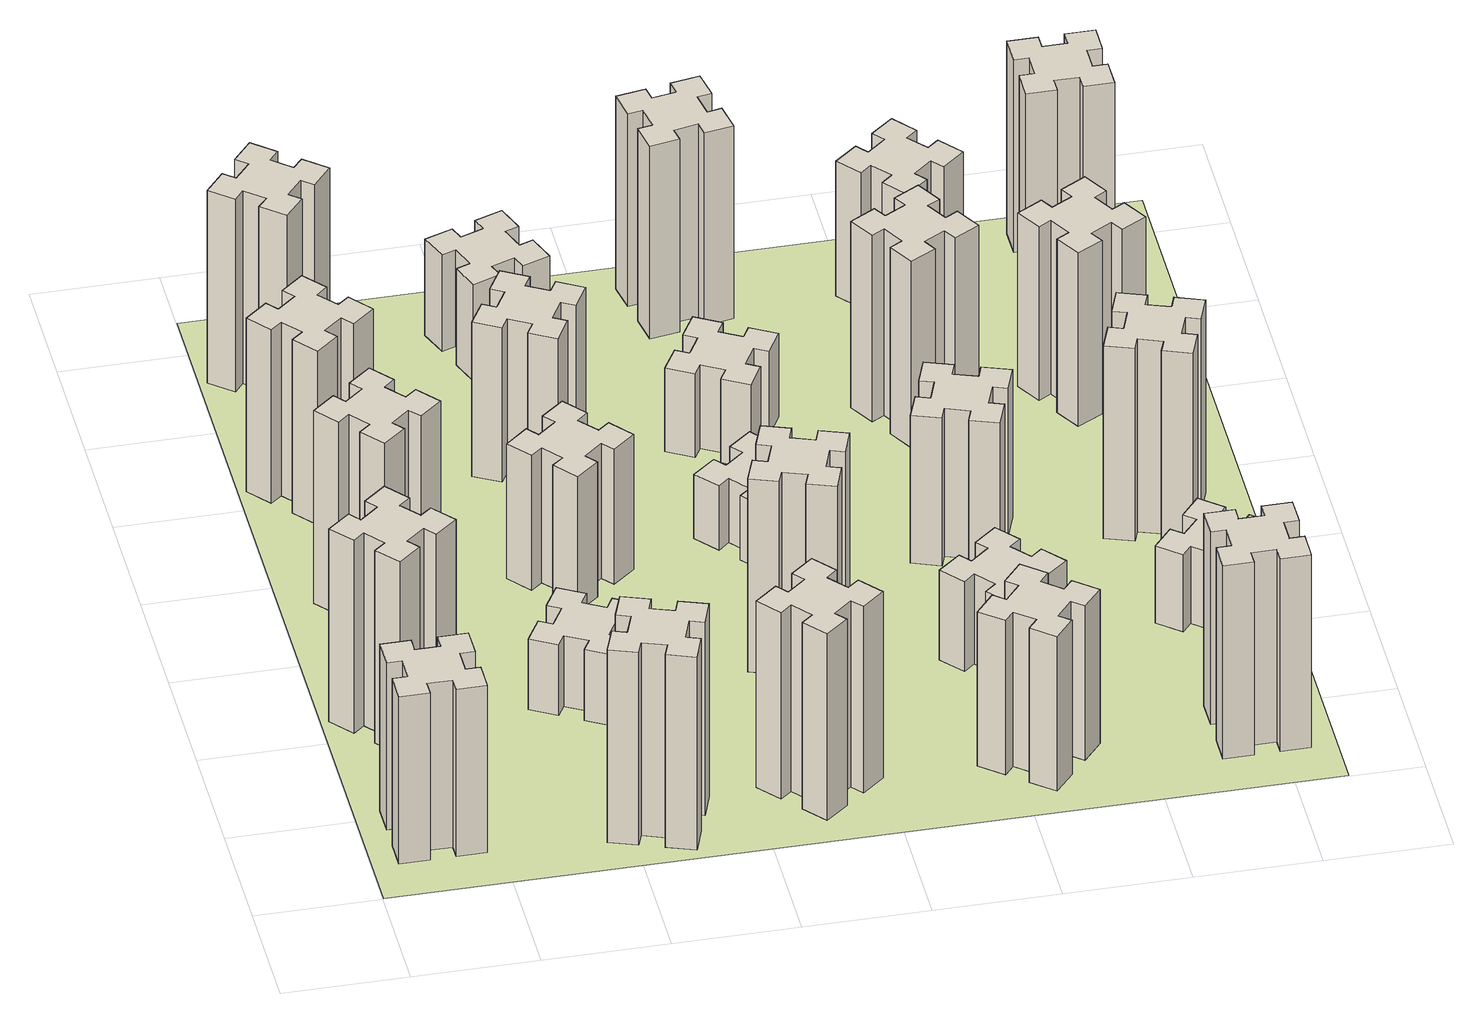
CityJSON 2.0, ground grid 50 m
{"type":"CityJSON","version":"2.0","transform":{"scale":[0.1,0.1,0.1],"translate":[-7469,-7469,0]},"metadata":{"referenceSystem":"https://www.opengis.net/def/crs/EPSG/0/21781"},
"CityObjects":{
"building1":{"type":"Building","attributes":{"class":"1000","function":"1000","usage":"1000","yearOfConstruction":2016,"roofType":"1000","measuredHeight":78,"storeysAboveGround":30,"storeysBelowGround":0},"geometry":[{"type":"Solid","lod":"1","boundaries":[[[[0,1,2,3,4,5,6,7,8,9,10,11,12,13,14,15,16,17,18,19]],[[17,16,20,21]],[[16,15,22,20]],[[15,14,23,22]],[[14,13,24,23]],[[13,12,25,24]],[[12,11,26,25]],[[11,10,27,26]],[[10,9,28,27]],[[9,8,29,28]],[[8,7,30,29]],[[7,6,31,30]],[[6,5,32,31]],[[5,4,33,32]],[[4,3,34,33]],[[3,2,35,34]],[[2,1,36,35]],[[1,0,37,36]],[[0,19,38,37]],[[19,18,39,38]],[[18,17,21,39]],[[24,25,26,27,28,29,30,31,32,33,34,35,36,37,38,39,21,20,22,23]]]]}]},
"building2":{"type":"Building","attributes":{"class":"1000","function":"1000","usage":"1000","yearOfConstruction":2016,"roofType":"1000","measuredHeight":90,"storeysAboveGround":30,"storeysBelowGround":0},"geometry":[{"type":"Solid","lod":"1","boundaries":[[[[40,41,42,43,44,45,46,47,48,49,50,51,52,53,54,55,56,57,58,59]],[[57,56,60,61]],[[56,55,62,60]],[[55,54,63,62]],[[54,53,64,63]],[[53,52,65,64]],[[52,51,66,65]],[[51,50,67,66]],[[50,49,68,67]],[[49,48,69,68]],[[48,47,70,69]],[[47,46,71,70]],[[46,45,72,71]],[[45,44,73,72]],[[44,43,74,73]],[[43,42,75,74]],[[42,41,76,75]],[[41,40,77,76]],[[40,59,78,77]],[[59,58,79,78]],[[58,57,61,79]],[[64,65,66,67,68,69,70,71,72,73,74,75,76,77,78,79,61,60,62,63]]]]}]},
"building3":{"type":"Building","attributes":{"class":"1000","function":"1000","usage":"1000","yearOfConstruction":2016,"roofType":"1000","measuredHeight":90,"storeysAboveGround":30,"storeysBelowGround":0},"geometry":[{"type":"Solid","lod":"1","boundaries":[[[[80,81,82,83,84,85,86,87,88,89,90,91,92,93,94,95,96,97,98,99]],[[97,96,100,101]],[[96,95,102,100]],[[95,94,103,102]],[[94,93,104,103]],[[93,92,105,104]],[[92,91,106,105]],[[91,90,107,106]],[[90,89,108,107]],[[89,88,109,108]],[[88,87,110,109]],[[87,86,111,110]],[[86,85,112,111]],[[85,84,113,112]],[[84,83,114,113]],[[83,82,115,114]],[[82,81,116,115]],[[81,80,117,116]],[[80,99,118,117]],[[99,98,119,118]],[[98,97,101,119]],[[104,105,106,107,108,109,110,111,112,113,114,115,116,117,118,119,101,100,102,103]]]]}]},
"building4":{"type":"Building","attributes":{"class":"1000","function":"1000","usage":"1000","yearOfConstruction":2016,"roofType":"1000","measuredHeight":81,"storeysAboveGround":30,"storeysBelowGround":0},"geometry":[{"type":"Solid","lod":"1","boundaries":[[[[120,121,122,123,124,125,126,127,128,129,130,131,132,133,134,135,136,137,138,139]],[[137,136,140,141]],[[136,135,142,140]],[[135,134,143,142]],[[134,133,144,143]],[[133,132,145,144]],[[132,131,146,145]],[[131,130,147,146]],[[130,129,148,147]],[[129,128,149,148]],[[128,127,150,149]],[[127,126,151,150]],[[126,125,152,151]],[[125,124,153,152]],[[124,123,154,153]],[[123,122,155,154]],[[122,121,156,155]],[[121,120,157,156]],[[120,139,158,157]],[[139,138,159,158]],[[138,137,141,159]],[[144,145,146,147,148,149,150,151,152,153,154,155,156,157,158,159,141,140,142,143]]]]}]},
"building5":{"type":"Building","attributes":{"class":"1000","function":"1000","usage":"1000","yearOfConstruction":2016,"roofType":"1000","measuredHeight":90,"storeysAboveGround":30,"storeysBelowGround":0},"geometry":[{"type":"Solid","lod":"1","boundaries":[[[[160,161,162,163,164,165,166,167,168,169,170,171,172,173,174,175,176,177,178,179]],[[177,176,180,181]],[[176,175,182,180]],[[175,174,183,182]],[[174,173,184,183]],[[173,172,185,184]],[[172,171,186,185]],[[171,170,187,186]],[[170,169,188,187]],[[169,168,189,188]],[[168,167,190,189]],[[167,166,191,190]],[[166,165,192,191]],[[165,164,193,192]],[[164,163,194,193]],[[163,162,195,194]],[[162,161,196,195]],[[161,160,197,196]],[[160,179,198,197]],[[179,178,199,198]],[[178,177,181,199]],[[184,185,186,187,188,189,190,191,192,193,194,195,196,197,198,199,181,180,182,183]]]]}]},
"building6":{"type":"Building","attributes":{"class":"1000","function":"1000","usage":"1000","yearOfConstruction":2016,"roofType":"1000","measuredHeight":90,"storeysAboveGround":30,"storeysBelowGround":0},"geometry":[{"type":"Solid","lod":"1","boundaries":[[[[200,201,202,203,204,205,206,207,208,209,210,211,212,213,214,215,216,217,218,219]],[[217,216,220,221]],[[216,215,222,220]],[[215,214,223,222]],[[214,213,224,223]],[[213,212,225,224]],[[212,211,226,225]],[[211,210,227,226]],[[210,209,228,227]],[[209,208,229,228]],[[208,207,230,229]],[[207,206,231,230]],[[206,205,232,231]],[[205,204,233,232]],[[204,203,234,233]],[[203,202,235,234]],[[202,201,236,235]],[[201,200,237,236]],[[200,219,238,237]],[[219,218,239,238]],[[218,217,221,239]],[[224,225,226,227,228,229,230,231,232,233,234,235,236,237,238,239,221,220,222,223]]]]}]},
"building7":{"type":"Building","attributes":{"class":"1000","function":"1000","usage":"1000","yearOfConstruction":2016,"roofType":"1000","measuredHeight":33,"storeysAboveGround":30,"storeysBelowGround":0},"geometry":[{"type":"Solid","lod":"1","boundaries":[[[[240,241,242,243,244,245,246,247,248,249,250,251,252,253,254,255,256,257,258,259]],[[257,256,260,261]],[[256,255,262,260]],[[255,254,263,262]],[[254,253,264,263]],[[253,252,265,264]],[[252,251,266,265]],[[251,250,267,266]],[[250,249,268,267]],[[249,248,269,268]],[[248,247,270,269]],[[247,246,271,270]],[[246,245,272,271]],[[245,244,273,272]],[[244,243,274,273]],[[243,242,275,274]],[[242,241,276,275]],[[241,240,277,276]],[[240,259,278,277]],[[259,258,279,278]],[[258,257,261,279]],[[264,265,266,267,268,269,270,271,272,273,274,275,276,277,278,279,261,260,262,263]]]]}]},
"building8":{"type":"Building","attributes":{"class":"1000","function":"1000","usage":"1000","yearOfConstruction":2016,"roofType":"1000","measuredHeight":63,"storeysAboveGround":30,"storeysBelowGround":0},"geometry":[{"type":"Solid","lod":"1","boundaries":[[[[280,281,282,283,284,285,286,287,288,289,290,291,292,293,294,295,296,297,298,299]],[[297,296,300,301]],[[296,295,302,300]],[[295,294,303,302]],[[294,293,304,303]],[[293,292,305,304]],[[292,291,306,305]],[[291,290,307,306]],[[290,289,308,307]],[[289,288,309,308]],[[288,287,310,309]],[[287,286,311,310]],[[286,285,312,311]],[[285,284,313,312]],[[284,283,314,313]],[[283,282,315,314]],[[282,281,316,315]],[[281,280,317,316]],[[280,299,318,317]],[[299,298,319,318]],[[298,297,301,319]],[[304,305,306,307,308,309,310,311,312,313,314,315,316,317,318,319,301,300,302,303]]]]}]},
"building9":{"type":"Building","attributes":{"class":"1000","function":"1000","usage":"1000","yearOfConstruction":2016,"roofType":"1000","measuredHeight":87,"storeysAboveGround":30,"storeysBelowGround":0},"geometry":[{"type":"Solid","lod":"1","boundaries":[[[[320,321,322,323,324,325,326,327,328,329,330,331,332,333,334,335,336,337,338,339]],[[337,336,340,341]],[[336,335,342,340]],[[335,334,343,342]],[[334,333,344,343]],[[333,332,345,344]],[[332,331,346,345]],[[331,330,347,346]],[[330,329,348,347]],[[329,328,349,348]],[[328,327,350,349]],[[327,326,351,350]],[[326,325,352,351]],[[325,324,353,352]],[[324,323,354,353]],[[323,322,355,354]],[[322,321,356,355]],[[321,320,357,356]],[[320,339,358,357]],[[339,338,359,358]],[[338,337,341,359]],[[344,345,346,347,348,349,350,351,352,353,354,355,356,357,358,359,341,340,342,343]]]]}]},
"building10":{"type":"Building","attributes":{"class":"1000","function":"1000","usage":"1000","yearOfConstruction":2016,"roofType":"1000","measuredHeight":72,"storeysAboveGround":30,"storeysBelowGround":0},"geometry":[{"type":"Solid","lod":"1","boundaries":[[[[360,361,362,363,364,365,366,367,368,369,370,371,372,373,374,375,376,377,378,379]],[[377,376,380,381]],[[376,375,382,380]],[[375,374,383,382]],[[374,373,384,383]],[[373,372,385,384]],[[372,371,386,385]],[[371,370,387,386]],[[370,369,388,387]],[[369,368,389,388]],[[368,367,390,389]],[[367,366,391,390]],[[366,365,392,391]],[[365,364,393,392]],[[364,363,394,393]],[[363,362,395,394]],[[362,361,396,395]],[[361,360,397,396]],[[360,379,398,397]],[[379,378,399,398]],[[378,377,381,399]],[[384,385,386,387,388,389,390,391,392,393,394,395,396,397,398,399,381,380,382,383]]]]}]},
"building11":{"type":"Building","attributes":{"class":"1000","function":"1000","usage":"1000","yearOfConstruction":2016,"roofType":"1000","measuredHeight":45,"storeysAboveGround":30,"storeysBelowGround":0},"geometry":[{"type":"Solid","lod":"1","boundaries":[[[[400,401,402,403,404,405,406,407,408,409,410,411,412,413,414,415,416,417,418,419]],[[417,416,420,421]],[[416,415,422,420]],[[415,414,423,422]],[[414,413,424,423]],[[413,412,425,424]],[[412,411,426,425]],[[411,410,427,426]],[[410,409,428,427]],[[409,408,429,428]],[[408,407,430,429]],[[407,406,431,430]],[[406,405,432,431]],[[405,404,433,432]],[[404,403,434,433]],[[403,402,435,434]],[[402,401,436,435]],[[401,400,437,436]],[[400,419,438,437]],[[419,418,439,438]],[[418,417,421,439]],[[424,425,426,427,428,429,430,431,432,433,434,435,436,437,438,439,421,420,422,423]]]]}]},
"building12":{"type":"Building","attributes":{"class":"1000","function":"1000","usage":"1000","yearOfConstruction":2016,"roofType":"1000","measuredHeight":90,"storeysAboveGround":30,"storeysBelowGround":0},"geometry":[{"type":"Solid","lod":"1","boundaries":[[[[440,441,442,443,444,445,446,447,448,449,450,451,452,453,454,455,456,457,458,459]],[[457,456,460,461]],[[456,455,462,460]],[[455,454,463,462]],[[454,453,464,463]],[[453,452,465,464]],[[452,451,466,465]],[[451,450,467,466]],[[450,449,468,467]],[[449,448,469,468]],[[448,447,470,469]],[[447,446,471,470]],[[446,445,472,471]],[[445,444,473,472]],[[444,443,474,473]],[[443,442,475,474]],[[442,441,476,475]],[[441,440,477,476]],[[440,459,478,477]],[[459,458,479,478]],[[458,457,461,479]],[[464,465,466,467,468,469,470,471,472,473,474,475,476,477,478,479,461,460,462,463]]]]}]},
"building13":{"type":"Building","attributes":{"class":"1000","function":"1000","usage":"1000","yearOfConstruction":2016,"roofType":"1000","measuredHeight":30,"storeysAboveGround":30,"storeysBelowGround":0},"geometry":[{"type":"Solid","lod":"1","boundaries":[[[[480,481,482,483,484,485,486,487,488,489,490,491,492,493,494,495,496,497,498,499]],[[497,496,500,501]],[[496,495,502,500]],[[495,494,503,502]],[[494,493,504,503]],[[493,492,505,504]],[[492,491,506,505]],[[491,490,507,506]],[[490,489,508,507]],[[489,488,509,508]],[[488,487,510,509]],[[487,486,511,510]],[[486,485,512,511]],[[485,484,513,512]],[[484,483,514,513]],[[483,482,515,514]],[[482,481,516,515]],[[481,480,517,516]],[[480,499,518,517]],[[499,498,519,518]],[[498,497,501,519]],[[504,505,506,507,508,509,510,511,512,513,514,515,516,517,518,519,501,500,502,503]]]]}]},
"building14":{"type":"Building","attributes":{"class":"1000","function":"1000","usage":"1000","yearOfConstruction":2016,"roofType":"1000","measuredHeight":39,"storeysAboveGround":30,"storeysBelowGround":0},"geometry":[{"type":"Solid","lod":"1","boundaries":[[[[520,521,522,523,524,525,526,527,528,529,530,531,532,533,534,535,536,537,538,539]],[[537,536,540,541]],[[536,535,542,540]],[[535,534,543,542]],[[534,533,544,543]],[[533,532,545,544]],[[532,531,546,545]],[[531,530,547,546]],[[530,529,548,547]],[[529,528,549,548]],[[528,527,550,549]],[[527,526,551,550]],[[526,525,552,551]],[[525,524,553,552]],[[524,523,554,553]],[[523,522,555,554]],[[522,521,556,555]],[[521,520,557,556]],[[520,539,558,557]],[[539,538,559,558]],[[538,537,541,559]],[[544,545,546,547,548,549,550,551,552,553,554,555,556,557,558,559,541,540,542,543]]]]}]},
"building15":{"type":"Building","attributes":{"class":"1000","function":"1000","usage":"1000","yearOfConstruction":2016,"roofType":"1000","measuredHeight":72,"storeysAboveGround":30,"storeysBelowGround":0},"geometry":[{"type":"Solid","lod":"1","boundaries":[[[[560,561,562,563,564,565,566,567,568,569,570,571,572,573,574,575,576,577,578,579]],[[577,576,580,581]],[[576,575,582,580]],[[575,574,583,582]],[[574,573,584,583]],[[573,572,585,584]],[[572,571,586,585]],[[571,570,587,586]],[[570,569,588,587]],[[569,568,589,588]],[[568,567,590,589]],[[567,566,591,590]],[[566,565,592,591]],[[565,564,593,592]],[[564,563,594,593]],[[563,562,595,594]],[[562,561,596,595]],[[561,560,597,596]],[[560,579,598,597]],[[579,578,599,598]],[[578,577,581,599]],[[584,585,586,587,588,589,590,591,592,593,594,595,596,597,598,599,581,580,582,583]]]]}]},
"building16":{"type":"Building","attributes":{"class":"1000","function":"1000","usage":"1000","yearOfConstruction":2016,"roofType":"1000","measuredHeight":90,"storeysAboveGround":30,"storeysBelowGround":0},"geometry":[{"type":"Solid","lod":"1","boundaries":[[[[600,601,602,603,604,605,606,607,608,609,610,611,612,613,614,615,616,617,618,619]],[[617,616,620,621]],[[616,615,622,620]],[[615,614,623,622]],[[614,613,624,623]],[[613,612,625,624]],[[612,611,626,625]],[[611,610,627,626]],[[610,609,628,627]],[[609,608,629,628]],[[608,607,630,629]],[[607,606,631,630]],[[606,605,632,631]],[[605,604,633,632]],[[604,603,634,633]],[[603,602,635,634]],[[602,601,636,635]],[[601,600,637,636]],[[600,619,638,637]],[[619,618,639,638]],[[618,617,621,639]],[[624,625,626,627,628,629,630,631,632,633,634,635,636,637,638,639,621,620,622,623]]]]}]},
"building17":{"type":"Building","attributes":{"class":"1000","function":"1000","usage":"1000","yearOfConstruction":2016,"roofType":"1000","measuredHeight":42,"storeysAboveGround":30,"storeysBelowGround":0},"geometry":[{"type":"Solid","lod":"1","boundaries":[[[[640,641,642,643,644,645,646,647,648,649,650,651,652,653,654,655,656,657,658,659]],[[657,656,660,661]],[[656,655,662,660]],[[655,654,663,662]],[[654,653,664,663]],[[653,652,665,664]],[[652,651,666,665]],[[651,650,667,666]],[[650,649,668,667]],[[649,648,669,668]],[[648,647,670,669]],[[647,646,671,670]],[[646,645,672,671]],[[645,644,673,672]],[[644,643,674,673]],[[643,642,675,674]],[[642,641,676,675]],[[641,640,677,676]],[[640,659,678,677]],[[659,658,679,678]],[[658,657,661,679]],[[664,665,666,667,668,669,670,671,672,673,674,675,676,677,678,679,661,660,662,663]]]]}]},
"building18":{"type":"Building","attributes":{"class":"1000","function":"1000","usage":"1000","yearOfConstruction":2016,"roofType":"1000","measuredHeight":69,"storeysAboveGround":30,"storeysBelowGround":0},"geometry":[{"type":"Solid","lod":"1","boundaries":[[[[680,681,682,683,684,685,686,687,688,689,690,691,692,693,694,695,696,697,698,699]],[[697,696,700,701]],[[696,695,702,700]],[[695,694,703,702]],[[694,693,704,703]],[[693,692,705,704]],[[692,691,706,705]],[[691,690,707,706]],[[690,689,708,707]],[[689,688,709,708]],[[688,687,710,709]],[[687,686,711,710]],[[686,685,712,711]],[[685,684,713,712]],[[684,683,714,713]],[[683,682,715,714]],[[682,681,716,715]],[[681,680,717,716]],[[680,699,718,717]],[[699,698,719,718]],[[698,697,701,719]],[[704,705,706,707,708,709,710,711,712,713,714,715,716,717,718,719,701,700,702,703]]]]}]},
"building19":{"type":"Building","attributes":{"class":"1000","function":"1000","usage":"1000","yearOfConstruction":2016,"roofType":"1000","measuredHeight":87,"storeysAboveGround":30,"storeysBelowGround":0},"geometry":[{"type":"Solid","lod":"1","boundaries":[[[[720,721,722,723,724,725,726,727,728,729,730,731,732,733,734,735,736,737,738,739]],[[737,736,740,741]],[[736,735,742,740]],[[735,734,743,742]],[[734,733,744,743]],[[733,732,745,744]],[[732,731,746,745]],[[731,730,747,746]],[[730,729,748,747]],[[729,728,749,748]],[[728,727,750,749]],[[727,726,751,750]],[[726,725,752,751]],[[725,724,753,752]],[[724,723,754,753]],[[723,722,755,754]],[[722,721,756,755]],[[721,720,757,756]],[[720,739,758,757]],[[739,738,759,758]],[[738,737,741,759]],[[744,745,746,747,748,749,750,751,752,753,754,755,756,757,758,759,741,740,742,743]]]]}]},
"building20":{"type":"Building","attributes":{"class":"1000","function":"1000","usage":"1000","yearOfConstruction":2016,"roofType":"1000","measuredHeight":90,"storeysAboveGround":30,"storeysBelowGround":0},"geometry":[{"type":"Solid","lod":"1","boundaries":[[[[760,761,762,763,764,765,766,767,768,769,770,771,772,773,774,775,776,777,778,779]],[[777,776,780,781]],[[776,775,782,780]],[[775,774,783,782]],[[774,773,784,783]],[[773,772,785,784]],[[772,771,786,785]],[[771,770,787,786]],[[770,769,788,787]],[[769,768,789,788]],[[768,767,790,789]],[[767,766,791,790]],[[766,765,792,791]],[[765,764,793,792]],[[764,763,794,793]],[[763,762,795,794]],[[762,761,796,795]],[[761,760,797,796]],[[760,779,798,797]],[[779,778,799,798]],[[778,777,781,799]],[[784,785,786,787,788,789,790,791,792,793,794,795,796,797,798,799,781,780,782,783]]]]}]},
"building21":{"type":"Building","attributes":{"class":"1000","function":"1000","usage":"1000","yearOfConstruction":2016,"roofType":"1000","measuredHeight":63,"storeysAboveGround":30,"storeysBelowGround":0},"geometry":[{"type":"Solid","lod":"1","boundaries":[[[[800,801,802,803,804,805,806,807,808,809,810,811,812,813,814,815,816,817,818,819]],[[817,816,820,821]],[[816,815,822,820]],[[815,814,823,822]],[[814,813,824,823]],[[813,812,825,824]],[[812,811,826,825]],[[811,810,827,826]],[[810,809,828,827]],[[809,808,829,828]],[[808,807,830,829]],[[807,806,831,830]],[[806,805,832,831]],[[805,804,833,832]],[[804,803,834,833]],[[803,802,835,834]],[[802,801,836,835]],[[801,800,837,836]],[[800,819,838,837]],[[819,818,839,838]],[[818,817,821,839]],[[824,825,826,827,828,829,830,831,832,833,834,835,836,837,838,839,821,820,822,823]]]]}]},
"building22":{"type":"Building","attributes":{"class":"1000","function":"1000","usage":"1000","yearOfConstruction":2016,"roofType":"1000","measuredHeight":36,"storeysAboveGround":30,"storeysBelowGround":0},"geometry":[{"type":"Solid","lod":"1","boundaries":[[[[840,841,842,843,844,845,846,847,848,849,850,851,852,853,854,855,856,857,858,859]],[[857,856,860,861]],[[856,855,862,860]],[[855,854,863,862]],[[854,853,864,863]],[[853,852,865,864]],[[852,851,866,865]],[[851,850,867,866]],[[850,849,868,867]],[[849,848,869,868]],[[848,847,870,869]],[[847,846,871,870]],[[846,845,872,871]],[[845,844,873,872]],[[844,843,874,873]],[[843,842,875,874]],[[842,841,876,875]],[[841,840,877,876]],[[840,859,878,877]],[[859,858,879,878]],[[858,857,861,879]],[[864,865,866,867,868,869,870,871,872,873,874,875,876,877,878,879,861,860,862,863]]]]}]},
"building23":{"type":"Building","attributes":{"class":"1000","function":"1000","usage":"1000","yearOfConstruction":2016,"roofType":"1000","measuredHeight":90,"storeysAboveGround":30,"storeysBelowGround":0},"geometry":[{"type":"Solid","lod":"1","boundaries":[[[[880,881,882,883,884,885,886,887,888,889,890,891,892,893,894,895,896,897,898,899]],[[897,896,900,901]],[[896,895,902,900]],[[895,894,903,902]],[[894,893,904,903]],[[893,892,905,904]],[[892,891,906,905]],[[891,890,907,906]],[[890,889,908,907]],[[889,888,909,908]],[[888,887,910,909]],[[887,886,911,910]],[[886,885,912,911]],[[885,884,913,912]],[[884,883,914,913]],[[883,882,915,914]],[[882,881,916,915]],[[881,880,917,916]],[[880,899,918,917]],[[899,898,919,918]],[[898,897,901,919]],[[904,905,906,907,908,909,910,911,912,913,914,915,916,917,918,919,901,900,902,903]]]]}]},
"building24":{"type":"Building","attributes":{"class":"1000","function":"1000","usage":"1000","yearOfConstruction":2016,"roofType":"1000","measuredHeight":81,"storeysAboveGround":30,"storeysBelowGround":0},"geometry":[{"type":"Solid","lod":"1","boundaries":[[[[920,921,922,923,924,925,926,927,928,929,930,931,932,933,934,935,936,937,938,939]],[[937,936,940,941]],[[936,935,942,940]],[[935,934,943,942]],[[934,933,944,943]],[[933,932,945,944]],[[932,931,946,945]],[[931,930,947,946]],[[930,929,948,947]],[[929,928,949,948]],[[928,927,950,949]],[[927,926,951,950]],[[926,925,952,951]],[[925,924,953,952]],[[924,923,954,953]],[[923,922,955,954]],[[922,921,956,955]],[[921,920,957,956]],[[920,939,958,957]],[[939,938,959,958]],[[938,937,941,959]],[[944,945,946,947,948,949,950,951,952,953,954,955,956,957,958,959,941,940,942,943]]]]}]},
"building25":{"type":"Building","attributes":{"class":"1000","function":"1000","usage":"1000","yearOfConstruction":2016,"roofType":"1000","measuredHeight":90,"storeysAboveGround":30,"storeysBelowGround":0},"geometry":[{"type":"Solid","lod":"1","boundaries":[[[[960,961,962,963,964,965,966,967,968,969,970,971,972,973,974,975,976,977,978,979]],[[977,976,980,981]],[[976,975,982,980]],[[975,974,983,982]],[[974,973,984,983]],[[973,972,985,984]],[[972,971,986,985]],[[971,970,987,986]],[[970,969,988,987]],[[969,968,989,988]],[[968,967,990,989]],[[967,966,991,990]],[[966,965,992,991]],[[965,964,993,992]],[[964,963,994,993]],[[963,962,995,994]],[[962,961,996,995]],[[961,960,997,996]],[[960,979,998,997]],[[979,978,999,998]],[[978,977,981,999]],[[984,985,986,987,988,989,990,991,992,993,994,995,996,997,998,999,981,980,982,983]]]]}]},
"landuse1":{"type":"LandUse","attributes":{"name":"plot1","function":"1010"},"geometry":[{"type":"MultiSurface","lod":"1","boundaries":[[[1000,1001,1002,1003]]]}]}
},
"vertices":[
[165,425,0],[165,325,0],[105,325,0],[105,205,0],[225,205,0],[225,265,0],[325,265,0],[325,205,0],[445,205,0],[445,325,0],[385,325,0],[385,425,0],[445,425,0],[445,545,0],[325,545,0],[325,485,0],[225,485,0],[225,545,0],[105,545,0],[105,425,0],[225,485,780],[225,545,780],[325,485,780],[325,545,780],[445,545,780],[445,425,780],[385,425,780],[385,325,780],[445,325,780],[445,205,780],[325,205,780],[325,265,780],[225,265,780],[225,205,780],[105,205,780],[105,325,780],[165,325,780],[165,425,780],[105,425,780],[105,545,780],
[392,1148,0],[327,1224,0],[373,1263,0],[296,1355,0],[204,1278,0],[243,1232,0],[166,1167,0],[128,1213,0],[36,1136,0],[113,1044,0],[159,1083,0],[223,1006,0],[177,968,0],[254,876,0],[346,953,0],[308,999,0],[384,1063,0],[423,1017,0],[515,1094,0],[438,1186,0],[384,1063,900],[423,1017,900],[308,999,900],[346,953,900],[254,876,900],[177,968,900],[223,1006,900],[159,1083,900],[113,1044,900],[36,1136,900],[128,1213,900],[166,1167,900],[243,1232,900],[204,1278,900],[296,1355,900],[373,1263,900],[327,1224,900],[392,1148,900],[438,1186,900],[515,1094,900],
[492,1888,0],[427,1964,0],[473,2003,0],[396,2095,0],[304,2018,0],[343,1972,0],[266,1907,0],[228,1953,0],[136,1876,0],[213,1784,0],[259,1823,0],[323,1746,0],[277,1708,0],[354,1616,0],[446,1693,0],[408,1739,0],[484,1803,0],[523,1757,0],[615,1834,0],[538,1926,0],[484,1803,900],[523,1757,900],[408,1739,900],[446,1693,900],[354,1616,900],[277,1708,900],[323,1746,900],[259,1823,900],[213,1784,900],[136,1876,900],[228,1953,900],[266,1907,900],[343,1972,900],[304,2018,900],[396,2095,900],[473,2003,900],[427,1964,900],[492,1888,900],[538,1926,900],[615,1834,900],
[243,2712,0],[166,2647,0],[128,2693,0],[36,2616,0],[113,2524,0],[159,2563,0],[223,2486,0],[177,2448,0],[254,2356,0],[346,2433,0],[308,2479,0],[384,2543,0],[423,2497,0],[515,2574,0],[438,2666,0],[392,2628,0],[327,2704,0],[373,2743,0],[296,2835,0],[204,2758,0],[327,2704,810],[373,2743,810],[392,2628,810],[438,2666,810],[515,2574,810],[423,2497,810],[384,2543,810],[308,2479,810],[346,2433,810],[254,2356,810],[177,2448,810],[223,2486,810],[159,2563,810],[113,2524,810],[36,2616,810],[128,2693,810],[166,2647,810],[243,2712,810],[204,2758,810],[296,2835,810],
[1029,360,0],[995,266,0],[939,287,0],[897,174,0],[1010,133,0],[1031,189,0],[1125,155,0],[1104,99,0],[1217,57,0],[1258,170,0],[1202,191,0],[1236,285,0],[1292,264,0],[1333,377,0],[1220,418,0],[1200,362,0],[1106,396,0],[1127,452,0],[1014,493,0],[973,380,0],[1106,396,900],[1127,452,900],[1200,362,900],[1220,418,900],[1333,377,900],[1292,264,900],[1236,285,900],[1202,191,900],[1258,170,900],[1217,57,900],[1104,99,900],[1125,155,900],[1031,189,900],[1010,133,900],[897,174,900],[939,287,900],[995,266,900],[1029,360,900],[973,380,900],[1014,493,900],
[384,3387,0],[308,3452,0],[346,3498,0],[254,3575,0],[177,3483,0],[223,3444,0],[159,3368,0],[113,3406,0],[36,3314,0],[128,3237,0],[166,3283,0],[243,3219,0],[204,3173,0],[296,3096,0],[373,3188,0],[327,3226,0],[392,3303,0],[438,3264,0],[515,3356,0],[423,3433,0],[392,3303,900],[438,3264,900],[327,3226,900],[373,3188,900],[296,3096,900],[204,3173,900],[243,3219,900],[166,3283,900],[128,3237,900],[36,3314,900],[113,3406,900],[159,3368,900],[223,3444,900],[177,3483,900],[254,3575,900],[346,3498,900],[308,3452,900],[384,3387,900],[423,3433,900],[515,3356,900],
[1086,1017,0],[1136,1104,0],[1188,1074,0],[1248,1178,0],[1144,1238,0],[1114,1186,0],[1027,1236,0],[1057,1288,0],[953,1348,0],[893,1244,0],[945,1214,0],[895,1127,0],[843,1157,0],[783,1053,0],[887,993,0],[917,1045,0],[1004,995,0],[974,943,0],[1078,883,0],[1138,987,0],[1004,995,330],[974,943,330],[917,1045,330],[887,993,330],[783,1053,330],[843,1157,330],[895,1127,330],[945,1214,330],[893,1244,330],[953,1348,330],[1057,1288,330],[1027,1236,330],[1114,1186,330],[1144,1238,330],[1248,1178,330],[1188,1074,330],[1136,1104,330],[1086,1017,330],[1138,987,330],[1078,883,330],
[1083,1972,0],[1006,1907,0],[968,1953,0],[876,1876,0],[953,1784,0],[999,1823,0],[1063,1746,0],[1017,1708,0],[1094,1616,0],[1186,1693,0],[1148,1739,0],[1224,1803,0],[1263,1757,0],[1355,1834,0],[1278,1926,0],[1232,1888,0],[1167,1964,0],[1213,2003,0],[1136,2095,0],[1044,2018,0],[1167,1964,630],[1213,2003,630],[1232,1888,630],[1278,1926,630],[1355,1834,630],[1263,1757,630],[1224,1803,630],[1148,1739,630],[1186,1693,630],[1094,1616,630],[1017,1708,630],[1063,1746,630],[999,1823,630],[953,1784,630],[876,1876,630],[968,1953,630],[1006,1907,630],[1083,1972,630],[1044,2018,630],[1136,2095,630],
[1639,343,0],[1703,266,0],[1657,228,0],[1734,136,0],[1826,213,0],[1788,259,0],[1864,323,0],[1903,277,0],[1995,354,0],[1918,446,0],[1872,408,0],[1807,484,0],[1853,523,0],[1776,615,0],[1684,538,0],[1723,492,0],[1646,427,0],[1608,473,0],[1516,396,0],[1593,304,0],[1646,427,870],[1608,473,870],[1723,492,870],[1684,538,870],[1776,615,870],[1853,523,870],[1807,484,870],[1872,408,870],[1918,446,870],[1995,354,870],[1903,277,870],[1864,323,870],[1788,259,870],[1826,213,870],[1734,136,870],[1657,228,870],[1703,266,870],[1639,343,870],[1593,304,870],[1516,396,870],
[1214,2666,0],[1127,2716,0],[1157,2768,0],[1053,2828,0],[993,2724,0],[1045,2694,0],[995,2607,0],[943,2637,0],[883,2533,0],[987,2473,0],[1017,2525,0],[1104,2475,0],[1074,2423,0],[1178,2363,0],[1238,2467,0],[1186,2497,0],[1236,2584,0],[1288,2554,0],[1348,2658,0],[1244,2718,0],[1236,2584,720],[1288,2554,720],[1186,2497,720],[1238,2467,720],[1178,2363,720],[1074,2423,720],[1104,2475,720],[1017,2525,720],[987,2473,720],[883,2533,720],[943,2637,720],[995,2607,720],[1045,2694,720],[993,2724,720],[1053,2828,720],[1157,2768,720],[1127,2716,720],[1214,2666,720],[1244,2718,720],[1348,2658,720],
[1125,3456,0],[1031,3422,0],[1010,3478,0],[897,3437,0],[939,3324,0],[995,3345,0],[1029,3251,0],[973,3230,0],[1014,3117,0],[1127,3159,0],[1106,3215,0],[1200,3249,0],[1220,3193,0],[1333,3234,0],[1292,3347,0],[1236,3326,0],[1202,3420,0],[1258,3440,0],[1217,3553,0],[1104,3512,0],[1202,3420,450],[1258,3440,450],[1236,3326,450],[1292,3347,450],[1333,3234,450],[1220,3193,450],[1200,3249,450],[1106,3215,450],[1127,3159,450],[1014,3117,450],[973,3230,450],[1029,3251,450],[995,3345,450],[939,3324,450],[897,3437,450],[1010,3478,450],[1031,3422,450],[1125,3456,450],[1104,3512,450],[1217,3553,450],
[1769,1300,0],[1735,1206,0],[1679,1227,0],[1637,1114,0],[1750,1073,0],[1771,1129,0],[1865,1095,0],[1844,1039,0],[1957,997,0],[1998,1110,0],[1942,1131,0],[1976,1225,0],[2032,1204,0],[2073,1317,0],[1960,1358,0],[1940,1302,0],[1846,1336,0],[1867,1392,0],[1754,1433,0],[1713,1320,0],[1846,1336,900],[1867,1392,900],[1940,1302,900],[1960,1358,900],[2073,1317,900],[2032,1204,900],[1976,1225,900],[1942,1131,900],[1998,1110,900],[1957,997,900],[1844,1039,900],[1865,1095,900],[1771,1129,900],[1750,1073,900],[1637,1114,900],[1679,1227,900],[1735,1206,900],[1769,1300,900],[1713,1320,900],[1754,1433,900],
[1972,1988,0],[1907,2064,0],[1953,2103,0],[1876,2195,0],[1784,2118,0],[1823,2072,0],[1746,2007,0],[1708,2053,0],[1616,1976,0],[1693,1884,0],[1739,1923,0],[1803,1846,0],[1757,1808,0],[1834,1716,0],[1926,1793,0],[1888,1839,0],[1964,1903,0],[2003,1857,0],[2095,1934,0],[2018,2026,0],[1964,1903,300],[2003,1857,300],[1888,1839,300],[1926,1793,300],[1834,1716,300],[1757,1808,300],[1803,1846,300],[1739,1923,300],[1693,1884,300],[1616,1976,300],[1708,2053,300],[1746,2007,300],[1823,2072,300],[1784,2118,300],[1876,2195,300],[1953,2103,300],[1907,2064,300],[1972,1988,300],[2018,2026,300],[2095,1934,300],
[1926,2497,0],[1976,2584,0],[2028,2554,0],[2088,2658,0],[1984,2718,0],[1954,2666,0],[1867,2716,0],[1897,2768,0],[1793,2828,0],[1733,2724,0],[1785,2694,0],[1735,2607,0],[1683,2637,0],[1623,2533,0],[1727,2473,0],[1757,2525,0],[1844,2475,0],[1814,2423,0],[1918,2363,0],[1978,2467,0],[1844,2475,390],[1814,2423,390],[1757,2525,390],[1727,2473,390],[1623,2533,390],[1683,2637,390],[1735,2607,390],[1785,2694,390],[1733,2724,390],[1793,2828,390],[1897,2768,390],[1867,2716,390],[1954,2666,390],[1984,2718,390],[2088,2658,390],[2028,2554,390],[1976,2584,390],[1926,2497,390],[1978,2467,390],[1918,2363,390],
[2486,323,0],[2563,259,0],[2524,213,0],[2616,136,0],[2693,228,0],[2647,266,0],[2712,343,0],[2758,304,0],[2835,396,0],[2743,473,0],[2704,427,0],[2628,492,0],[2666,538,0],[2574,615,0],[2497,523,0],[2543,484,0],[2479,408,0],[2433,446,0],[2356,354,0],[2448,277,0],[2479,408,720],[2433,446,720],[2543,484,720],[2497,523,720],[2574,615,720],[2666,538,720],[2628,492,720],[2704,427,720],[2743,473,720],[2835,396,720],[2758,304,720],[2712,343,720],[2647,266,720],[2693,228,720],[2616,136,720],[2524,213,720],[2563,259,720],[2486,323,720],[2448,277,720],[2356,354,720],
[1972,3405,0],[1955,3504,0],[2014,3514,0],[1993,3632,0],[1875,3611,0],[1885,3552,0],[1787,3535,0],[1777,3594,0],[1658,3573,0],[1679,3455,0],[1738,3465,0],[1756,3367,0],[1697,3357,0],[1717,3238,0],[1836,3259,0],[1825,3318,0],[1924,3336,0],[1934,3277,0],[2052,3297,0],[2031,3416,0],[1924,3336,900],[1934,3277,900],[1825,3318,900],[1836,3259,900],[1717,3238,900],[1697,3357,900],[1756,3367,900],[1738,3465,900],[1679,3455,900],[1658,3573,900],[1777,3594,900],[1787,3535,900],[1885,3552,900],[1875,3611,900],[1993,3632,900],[2014,3514,900],[1955,3504,900],[1972,3405,900],[2031,3416,900],[2052,3297,900],
[2563,1132,0],[2486,1067,0],[2448,1113,0],[2356,1036,0],[2433,944,0],[2479,983,0],[2543,906,0],[2497,868,0],[2574,776,0],[2666,853,0],[2628,899,0],[2704,963,0],[2743,917,0],[2835,994,0],[2758,1086,0],[2712,1048,0],[2647,1124,0],[2693,1163,0],[2616,1255,0],[2524,1178,0],[2647,1124,420],[2693,1163,420],[2712,1048,420],[2758,1086,420],[2835,994,420],[2743,917,420],[2704,963,420],[2628,899,420],[2666,853,420],[2574,776,420],[2497,868,420],[2543,906,420],[2479,983,420],[2433,944,420],[2356,1036,420],[2448,1113,420],[2486,1067,420],[2563,1132,420],[2524,1178,420],[2616,1255,420],
[2682,1671,0],[2716,1765,0],[2772,1744,0],[2813,1857,0],[2700,1898,0],[2680,1842,0],[2586,1876,0],[2607,1932,0],[2494,1973,0],[2453,1860,0],[2509,1840,0],[2475,1746,0],[2419,1767,0],[2377,1654,0],[2490,1613,0],[2511,1669,0],[2605,1635,0],[2584,1579,0],[2697,1537,0],[2738,1650,0],[2605,1635,690],[2584,1579,690],[2511,1669,690],[2490,1613,690],[2377,1654,690],[2419,1767,690],[2475,1746,690],[2509,1840,690],[2453,1860,690],[2494,1973,690],[2607,1932,690],[2586,1876,690],[2680,1842,690],[2700,1898,690],[2813,1857,690],[2772,1744,690],[2716,1765,690],[2682,1671,690],[2738,1650,690],[2697,1537,690],
[2607,2475,0],[2694,2525,0],[2724,2473,0],[2828,2533,0],[2768,2637,0],[2716,2607,0],[2666,2694,0],[2718,2724,0],[2658,2828,0],[2554,2768,0],[2584,2716,0],[2497,2666,0],[2467,2718,0],[2363,2658,0],[2423,2554,0],[2475,2584,0],[2525,2497,0],[2473,2467,0],[2533,2363,0],[2637,2423,0],[2525,2497,870],[2473,2467,870],[2475,2584,870],[2423,2554,870],[2363,2658,870],[2467,2718,870],[2497,2666,870],[2584,2716,870],[2554,2768,870],[2658,2828,870],[2718,2724,870],[2666,2694,870],[2716,2607,870],[2768,2637,870],[2828,2533,870],[2724,2473,870],[2694,2525,870],[2607,2475,870],[2637,2423,870],[2533,2363,870],
[3485,485,0],[3385,485,0],[3385,545,0],[3265,545,0],[3265,425,0],[3325,425,0],[3325,325,0],[3265,325,0],[3265,205,0],[3385,205,0],[3385,265,0],[3485,265,0],[3485,205,0],[3605,205,0],[3605,325,0],[3545,325,0],[3545,425,0],[3605,425,0],[3605,545,0],[3485,545,0],[3545,425,900],[3605,425,900],[3545,325,900],[3605,325,900],[3605,205,900],[3485,205,900],[3485,265,900],[3385,265,900],[3385,205,900],[3265,205,900],[3265,325,900],[3325,325,900],[3325,425,900],[3265,425,900],[3265,545,900],[3385,545,900],[3385,485,900],[3485,485,900],[3485,545,900],[3605,545,900],
[2812,3368,0],[2747,3444,0],[2793,3483,0],[2716,3575,0],[2624,3498,0],[2663,3452,0],[2586,3387,0],[2548,3433,0],[2456,3356,0],[2533,3264,0],[2579,3303,0],[2643,3226,0],[2597,3188,0],[2674,3096,0],[2766,3173,0],[2728,3219,0],[2804,3283,0],[2843,3237,0],[2935,3314,0],[2858,3406,0],[2804,3283,630],[2843,3237,630],[2728,3219,630],[2766,3173,630],[2674,3096,630],[2597,3188,630],[2643,3226,630],[2579,3303,630],[2533,3264,630],[2456,3356,630],[2548,3433,630],[2586,3387,630],[2663,3452,630],[2624,3498,630],[2716,3575,630],[2793,3483,630],[2747,3444,630],[2812,3368,630],[2858,3406,630],[2935,3314,630],
[3487,1006,0],[3552,1083,0],[3598,1044,0],[3675,1136,0],[3583,1213,0],[3544,1167,0],[3468,1232,0],[3506,1278,0],[3414,1355,0],[3337,1263,0],[3383,1224,0],[3319,1148,0],[3273,1186,0],[3196,1094,0],[3288,1017,0],[3326,1063,0],[3403,999,0],[3364,953,0],[3456,876,0],[3533,968,0],[3403,999,360],[3364,953,360],[3326,1063,360],[3288,1017,360],[3196,1094,360],[3273,1186,360],[3319,1148,360],[3383,1224,360],[3337,1263,360],[3414,1355,360],[3506,1278,360],[3468,1232,360],[3544,1167,360],[3583,1213,360],[3675,1136,360],[3598,1044,360],[3552,1083,360],[3487,1006,360],[3533,968,360],[3456,876,360],
[3420,1842,0],[3326,1876,0],[3347,1932,0],[3234,1973,0],[3193,1860,0],[3249,1840,0],[3215,1746,0],[3159,1767,0],[3117,1654,0],[3230,1613,0],[3251,1669,0],[3345,1635,0],[3324,1579,0],[3437,1537,0],[3478,1650,0],[3422,1671,0],[3456,1765,0],[3512,1744,0],[3553,1857,0],[3440,1898,0],[3456,1765,900],[3512,1744,900],[3422,1671,900],[3478,1650,900],[3437,1537,900],[3324,1579,900],[3345,1635,900],[3251,1669,900],[3230,1613,900],[3117,1654,900],[3159,1767,900],[3215,1746,900],[3249,1840,900],[3193,1860,900],[3234,1973,900],[3347,1932,900],[3326,1876,900],[3420,1842,900],[3440,1898,900],[3553,1857,900],
[3247,2475,0],[3334,2525,0],[3364,2473,0],[3468,2533,0],[3408,2637,0],[3356,2607,0],[3306,2694,0],[3358,2724,0],[3298,2828,0],[3194,2768,0],[3224,2716,0],[3137,2666,0],[3107,2718,0],[3003,2658,0],[3063,2554,0],[3115,2584,0],[3165,2497,0],[3113,2467,0],[3173,2363,0],[3277,2423,0],[3165,2497,810],[3113,2467,810],[3115,2584,810],[3063,2554,810],[3003,2658,810],[3107,2718,810],[3137,2666,810],[3224,2716,810],[3194,2768,810],[3298,2828,810],[3358,2724,810],[3306,2694,810],[3356,2607,810],[3408,2637,810],[3468,2533,810],[3364,2473,810],[3334,2525,810],[3247,2475,810],[3277,2423,810],[3173,2363,810],
[3285,3325,0],[3385,3325,0],[3385,3265,0],[3505,3265,0],[3505,3385,0],[3445,3385,0],[3445,3485,0],[3505,3485,0],[3505,3605,0],[3385,3605,0],[3385,3545,0],[3285,3545,0],[3285,3605,0],[3165,3605,0],[3165,3485,0],[3225,3485,0],[3225,3385,0],[3165,3385,0],[3165,3265,0],[3285,3265,0],[3225,3385,900],[3165,3385,900],[3225,3485,900],[3165,3485,900],[3165,3605,900],[3285,3605,900],[3285,3545,900],[3385,3545,900],[3385,3605,900],[3505,3605,900],[3505,3485,900],[3445,3485,900],[3445,3385,900],[3505,3385,900],[3505,3265,900],[3385,3265,900],[3385,3325,900],[3285,3325,900],[3285,3265,900],[3165,3265,900],
[5,3705,0],[3705,3705,0],[3705,5,0],[5,5,0]
]}
